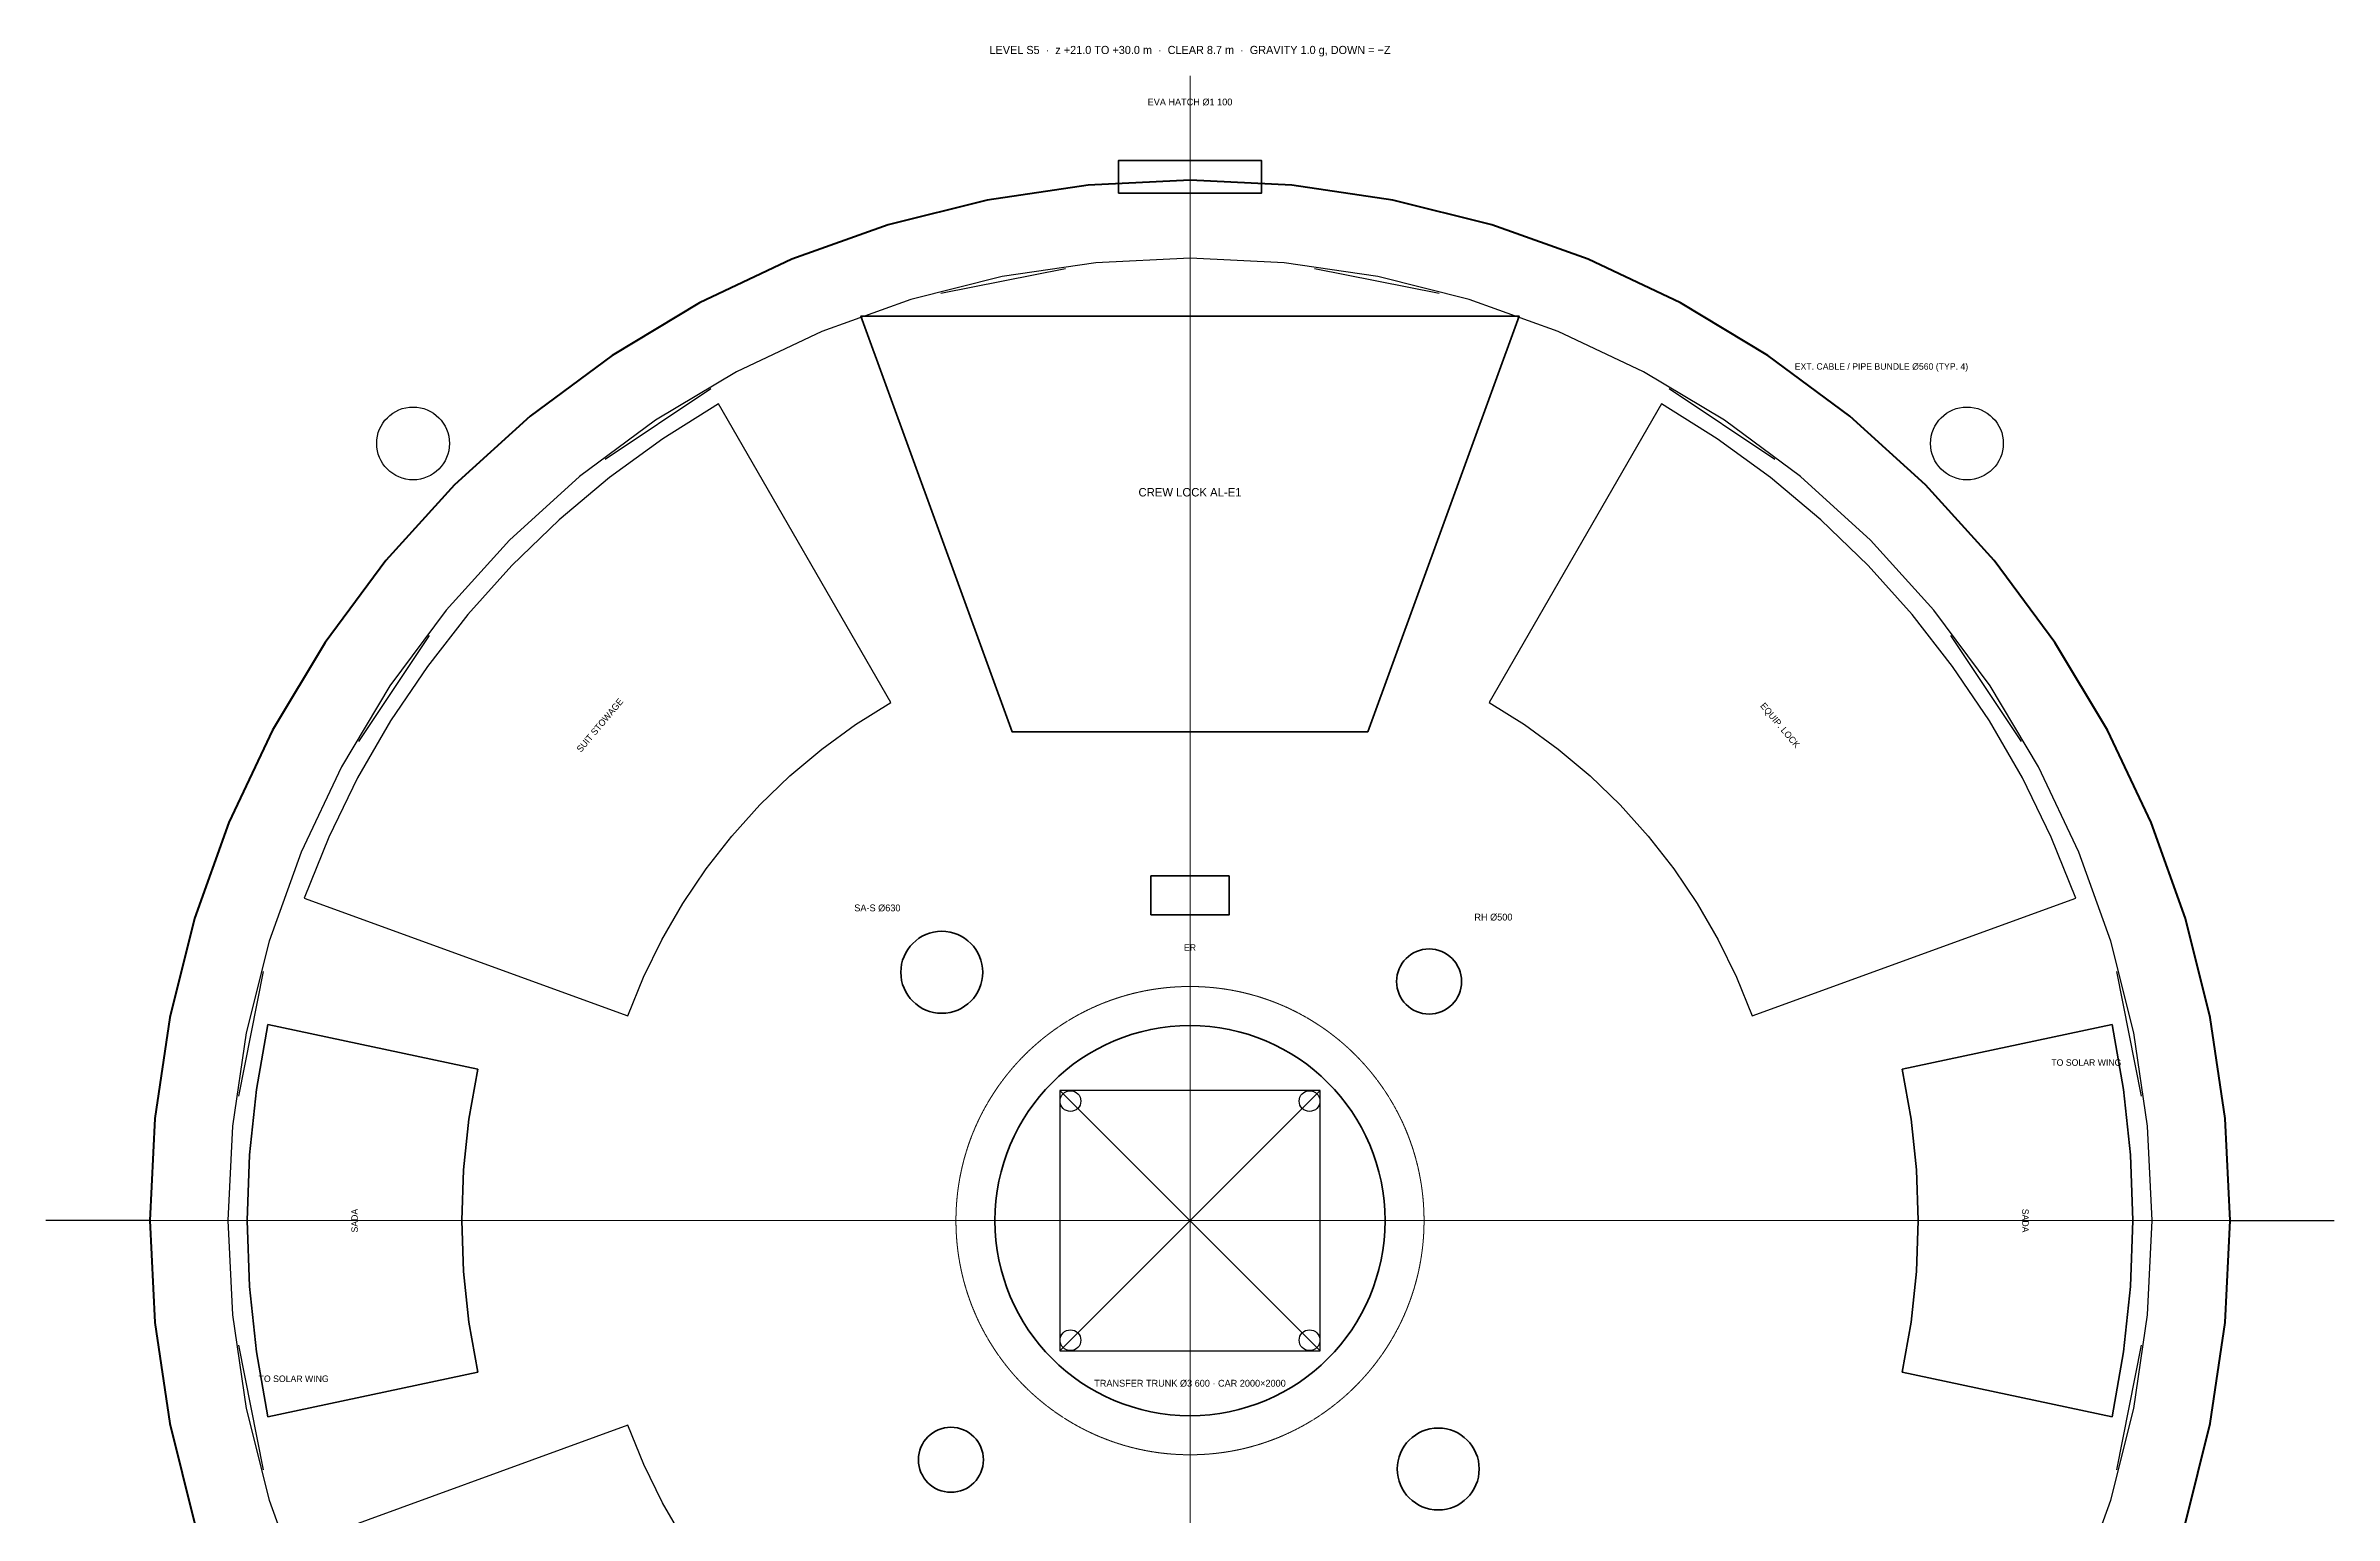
# Model space of a CAD drawing. Header units: millimetres. Extents: x 0 to 221000, y -9500 to 9035.
# Drawn here: x 180800 to 198400, y -2265 to 9032 of the extents above; entities that cross this region are included whole.
import ezdxf
from ezdxf.enums import TextEntityAlignment as Align

# ---------------------------------------------------------------- set-up
doc = ezdxf.new("R2010")
doc.units = ezdxf.units.MM
doc.linetypes.add('CENTER', pattern=[5.08, 3.175, -0.635, 0.635, -0.635])
doc.linetypes.add('DASHED', pattern=[1.524, 1.27, -0.254])
for name, color, linetype, lineweight in [('A-ANNO-NOTE', 7, 'CONTINUOUS', 18), ('A-ANNO-TEXT', 7, 'CONTINUOUS', 25), ('A-DOOR-PRES', 1, 'CONTINUOUS', 35), ('A-EQPM', 30, 'CONTINUOUS', 25), ('A-GLAZ', 5, 'CONTINUOUS', 25), ('A-GRID', 9, 'CENTER', 18), ('A-HIDN', 8, 'DASHED', 18), ('A-POCHE', 7, 'CONTINUOUS', 50), ('A-WALL', 7, 'CONTINUOUS', 35), ('A-WALL-SHFT', 7, 'CONTINUOUS', 35), ('E-POWR', 1, 'CONTINUOUS', 35), ('M-ANNO-TEXT', 7, 'CONTINUOUS', 25), ('M-DUCT-OAIR', 3, 'CONTINUOUS', 35), ('M-DUCT-RETN', 30, 'CONTINUOUS', 35), ('M-DUCT-SUPP', 5, 'CONTINUOUS', 35), ('S-STRC', 7, 'CONTINUOUS', 25)]:
    doc.layers.add(name, color=color, linetype=linetype, lineweight=lineweight)
doc.layers.add('A-VOID', color=7, linetype='CONTINUOUS')

msp = doc.modelspace()

# ---------------------------------------------------------------- linework, layer by layer
at = {"layer": 'A-DOOR-PRES'}
msp.add_lwpolyline([(189050, 7900), (190150, 7900), (190150, 8150), (189050, 8150)], close=True, dxfattribs=at)
at = {"layer": 'A-EQPM'}
for p, q in [((188600, -1000), (190600, 1000)), ((188600, 1000), (190600, -1000))]:
    msp.add_line(p, q, dxfattribs=at)
for points in [[(185975, 6278.68418), (185545.85145, 6010.5224), (185136.4543, 5713.07796), (184748.8031, 5387.79998), (184384.78645, 5036.27319), (184046.17779, 4660.21017), (183734.62679, 4261.44308), (183451.6513, 3841.91467), (183198.62995, 3403.66883), (182976.79543, 2948.84066), (182787.2285, 2479.64604), (185277.41394, 1573.29266), (185397.69089, 1870.98856), (185538.44107, 2159.56919), (185698.97876, 2437.62862), (185878.52183, 2703.81216), (186076.19556, 2956.823), (186291.03692, 3195.4285), (186521.99921, 3418.4662), (186767.95721, 3624.84947), (187027.71264, 3813.57283), (187300, 3983.71686)], [(196412.7715, 2479.64604), (196223.20457, 2948.84066), (196001.37005, 3403.66883), (195748.3487, 3841.91467), (195465.37321, 4261.44308), (195153.82221, 4660.21017), (194815.21355, 5036.27319), (194451.1969, 5387.79998), (194063.5457, 5713.07796), (193654.14855, 6010.5224), (193225, 6278.68418), (191900, 3983.71686), (192172.28736, 3813.57283), (192432.04279, 3624.84947), (192678.00079, 3418.4662), (192908.96308, 3195.4285), (193123.80444, 2956.823), (193321.47817, 2703.81216), (193501.02124, 2437.62862), (193661.55893, 2159.56919), (193802.30911, 1870.98856), (193922.58606, 1573.29266)], [(188600, -1000), (190600, -1000), (190600, 1000), (188600, 1000)]]:
    msp.add_lwpolyline(points, close=True, dxfattribs=at)
msp.add_lwpolyline([(185706.97675, -2450.3816), (185543.16218, -2168.42499), (185399.73433, -1875.57145), (185277.41394, -1573.29266), (182787.2285, -2479.64604)], dxfattribs=at)
for centre, radius in [((183624.9477, 5975.0523), 280), ((195575.0523, 5975.0523), 280), ((188680.76118, 919.23882), 80), ((190519.23882, 919.23882), 80), ((188680.76118, -919.23882), 80), ((190519.23882, -919.23882), 80)]:
    msp.add_circle(centre, radius, dxfattribs=at)
at = {"layer": 'A-GLAZ'}
for p, q in [((188643.10223, 7317.70091), (187683.69536, 7126.86302)), ((191516.30464, 7126.86302), (190556.89777, 7317.70091)), ((185915.57884, 6394.48518), (185102.23296, 5851.02484)), ((194097.76704, 5851.02484), (193284.42116, 6394.48518)), ((183748.97516, 4497.76704), (183205.51482, 3684.42116)), ((195994.48518, 3684.42116), (195451.02484, 4497.76704)), ((182473.13698, 1916.30464), (182282.29909, 956.89777)), ((196917.70091, 956.89777), (196726.86302, 1916.30464)), ((182282.29909, -956.89777), (182473.13698, -1916.30464)), ((196726.86302, -1916.30464), (196917.70091, -956.89777))]:
    msp.add_line(p, q, dxfattribs=at)
at = {"layer": 'A-GRID'}
for q in [(189600, 8800), (180800, 0), (198400, 0), (189600, -8800)]:
    msp.add_line((189600, 0), q, dxfattribs=at)
at = {"layer": 'A-HIDN'}
msp.add_circle((189600, 0), 1800, dxfattribs=at)
at = {"layer": 'A-POCHE'}
msp.add_lwpolyline([(197255.52269, -2322.27742), (197446.28224, -1560.72258), (197561.47781, -784.13712), (197600, 0), (197561.47781, 784.13712), (197446.28224, 1560.72258), (197255.52269, 2322.27742), (196991.03626, 3061.46746), (196655.37011, 3771.17389), (196251.7569, 4444.56186), (195784.08363, 5075.14627), (195256.85425, 5656.85425), (194675.14627, 6184.08363), (194044.56186, 6651.7569), (193371.17389, 7055.37011), (192661.46746, 7391.03626), (191922.27742, 7655.52269), (191160.72258, 7846.28224), (190384.13712, 7961.47781), (189600, 8000), (188815.86288, 7961.47781), (188039.27742, 7846.28224), (187277.72258, 7655.52269), (186538.53254, 7391.03626), (185828.82611, 7055.37011), (185155.43814, 6651.7569), (184524.85373, 6184.08363), (183943.14575, 5656.85425), (183415.91637, 5075.14627), (182948.2431, 4444.56186), (182544.62989, 3771.17389), (182208.96374, 3061.46746), (181944.47731, 2322.27742), (181753.71776, 1560.72258), (181638.52219, 784.13712), (181600, 0), (181638.52219, -784.13712), (181753.71776, -1560.72258), (181944.47731, -2322.27742)], dxfattribs=at)
at = {"layer": 'A-VOID'}
msp.add_lwpolyline([(196436.70854, -2831.8574), (196681.35848, -2148.10661), (196857.81107, -1443.66838), (196964.36698, -725.32684), (197000, 0), (196964.36698, 725.32684), (196857.81107, 1443.66838), (196681.35848, 2148.10661), (196436.70854, 2831.8574), (196126.21736, 3488.33585), (195752.87513, 4111.21972), (195320.27735, 4694.5103), (194832.59018, 5232.59018), (194294.5103, 5720.27735), (193711.21972, 6152.87513), (193088.33585, 6526.21736), (192431.8574, 6836.70854), (191748.10661, 7081.35848), (191043.66838, 7257.81107), (190325.32684, 7364.36698), (189600, 7400), (188874.67316, 7364.36698), (188156.33162, 7257.81107), (187451.89339, 7081.35848), (186768.1426, 6836.70854), (186111.66415, 6526.21736), (185488.78028, 6152.87513), (184905.4897, 5720.27735), (184367.40982, 5232.59018), (183879.72265, 4694.5103), (183447.12487, 4111.21972), (183073.78264, 3488.33585), (182763.29146, 2831.8574), (182518.64152, 2148.10661), (182342.18893, 1443.66838), (182235.63302, 725.32684), (182200, 0), (182235.63302, -725.32684), (182342.18893, -1443.66838), (182518.64152, -2148.10661), (182763.29146, -2831.8574)], dxfattribs=at)
at = {"layer": 'A-WALL'}
msp.add_lwpolyline([(190968.08057, 3758.77048), (192130.94906, 6953.72539), (187069.05094, 6953.72539), (188231.91943, 3758.77048)], close=True, dxfattribs=at)
at = {"layer": 'A-WALL-SHFT'}
msp.add_lwpolyline([(189300, 2350), (189900, 2350), (189900, 2650), (189300, 2650)], close=True, dxfattribs=at)
msp.add_circle((189600, 0), 1500, dxfattribs=at)
at = {"layer": 'E-POWR'}
for points in [[(182508.42989, 1507.35976), (182420.5565, 1009.00498), (182367.66064, 505.73443), (182350, 0), (182367.66064, -505.73443), (182420.5565, -1009.00498), (182508.42989, -1507.35976), (184122.37344, -1164.30547), (184054.49882, -779.36937), (184013.64132, -390.63625), (184000, 0), (184013.64132, 390.63625), (184054.49882, 779.36937), (184122.37344, 1164.30547)], [(196691.57011, -1507.35976), (196779.4435, -1009.00498), (196832.33936, -505.73443), (196850, 0), (196832.33936, 505.73443), (196779.4435, 1009.00498), (196691.57011, 1507.35976), (195077.62656, 1164.30547), (195145.50118, 779.36937), (195186.35868, 390.63625), (195200, 0), (195186.35868, -390.63625), (195145.50118, -779.36937), (195077.62656, -1164.30547)]]:
    msp.add_lwpolyline(points, close=True, dxfattribs=at)
at = {"layer": 'M-DUCT-OAIR'}
msp.add_circle((187761.52237, -1838.47763), 250, dxfattribs=at)
at = {"layer": 'M-DUCT-RETN'}
for centre, radius in [((191438.47763, 1838.47763), 250), ((191509.18831, -1909.18831), 315)]:
    msp.add_circle(centre, radius, dxfattribs=at)
at = {"layer": 'M-DUCT-SUPP'}
msp.add_circle((187690.81169, 1909.18831), 315, dxfattribs=at)
at = {"layer": 'S-STRC'}
for p, q in [((181600, 0), (180800, 0)), ((197600, 0), (198400, 0))]:
    msp.add_line(p, q, dxfattribs=at)

# ---------------------------------------------------------------- texts
at = {"layer": 'A-ANNO-NOTE'}
for s, height, p in [('LEVEL S5  ·  z +21.0 TO +30.0 m  ·  CLEAR 8.7 m  ·  GRAVITY 1.0 g, DOWN = −Z', 62.5, (189600, 9000)), ('EVA HATCH Ø1 100', 52.5, (189600, 8600)), ('EXT. CABLE / PIPE BUNDLE Ø560 (TYP. 4)', 50, (194917.7573, 6566.88337)), ('ER', 50, (189600, 2100)), ('TO SOLAR WING', 50, (196493.65427, 1215.53724)), ('TO SOLAR WING', 50, (182706.34573, -1215.53724)), ('TRANSFER TRUNK Ø3 600 · CAR 2000×2000', 52.5, (189600, -1250))]:
    msp.add_text(s, height=height, dxfattribs=at).set_placement(p, align=Align.MIDDLE_CENTER)
for s, rotation, p in [('SUIT STOWAGE', 50, (185061.18667, 3808.51659)), ('EQUIP. LOCK', -50, (194138.81333, 3808.51659)), ('SADA', 90, (183175, 0)), ('SADA', -90, (196025, 0))]:
    msp.add_text(s, height=50, rotation=rotation, dxfattribs=at).set_placement(p, align=Align.MIDDLE_CENTER)
at = {"layer": 'A-ANNO-TEXT'}
msp.add_text('CREW LOCK AL-E1', height=65, dxfattribs=at).set_placement((189600, 5600), align=Align.MIDDLE_CENTER)
at = {"layer": 'M-ANNO-TEXT'}
for s, p in [('SA-S Ø630', (187195.83694, 2404.16306)), ('RH Ø500', (191933.45238, 2333.45238))]:
    msp.add_text(s, height=52.5, dxfattribs=at).set_placement(p, align=Align.MIDDLE_CENTER)

doc.saveas('drawing.dxf')
